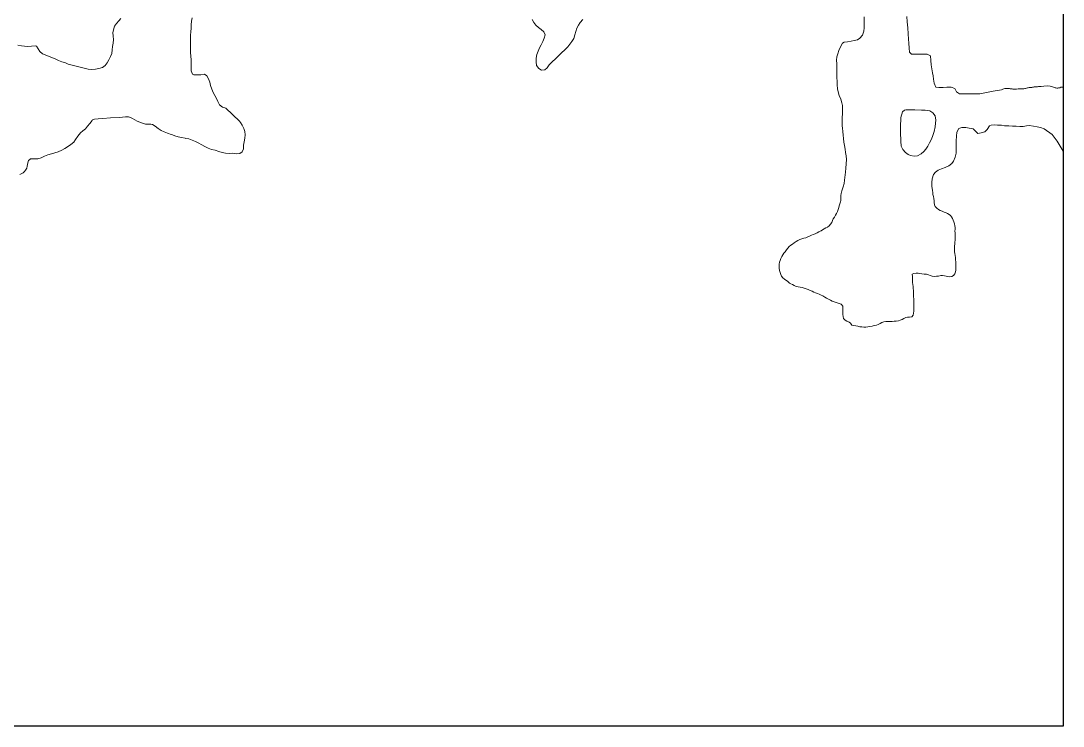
# Model space of a CAD drawing. Header units: kilometres. Extents: x 1172416 to 1173653, y 1051621 to 1052799.
# Drawn here: x 1173010 to 1173653, y 1051621 to 1052057 of the extents above; entities that cross this region are included whole.
import ezdxf

# ---------------------------------------------------------------- set-up
doc = ezdxf.new("R2010")
doc.units = ezdxf.units.KM
doc.header["$MEASUREMENT"] = 0
doc.layers.add('borde', color=1, linetype='Continuous')
doc.layers.add('terreno', color=7, linetype='Continuous')

msp = doc.modelspace()

# ---------------------------------------------------------------- linework, layer by layer
at = {"layer": 'borde', "elevation": -10}
msp.add_lwpolyline([(1172415.94072, 1052798.73106), (1173652.93033, 1052798.73106), (1173652.93033, 1051620.96949), (1172415.94072, 1051620.96949)], close=True, dxfattribs=at)
at = {"layer": 'terreno', "lineweight": 0, "ltscale": 2090, "elevation": 10}
for points in [[(1173007.64926, 1052041.66161), (1173009.88864, 1052041.17894), (1173011.81826, 1052040.85686), (1173013.97652, 1052040.82983), (1173016.07552, 1052040.85955), (1173018.34644, 1052041.12607), (1173019.22298, 1052041.02211), (1173021.25985, 1052037.62131), (1173022.96865, 1052036.17612), (1173030.77148, 1052033.08102), (1173032.76778, 1052032.17719), (1173034.82083, 1052031.33164), (1173037.10633, 1052030.60616), (1173038.86684, 1052029.87325), (1173051.16066, 1052026.84292), (1173053.32174, 1052026.64091), (1173055.6522, 1052026.7917), (1173057.68885, 1052027.11214), (1173059.89054, 1052027.85937), (1173061.62848, 1052028.97749), (1173062.82838, 1052030.74516), (1173063.79302, 1052032.56774), (1173064.87311, 1052034.50786), (1173065.6622, 1052036.44464), (1173065.86422, 1052038.60572), (1173066.18324, 1052040.76834), (1173066.5618, 1052042.81522), (1173066.76255, 1052045.03429), (1173066.49856, 1052047.18922), (1173066.40831, 1052049.40394), (1173067.46049, 1052053.26907), (1173068.60167, 1052054.97747), (1173069.97966, 1052056.51394), (1173071.35637, 1052058.10841)], [(1173556.51556, 1052059.35588), (1173556.72916, 1052055.98763), (1173556.99143, 1052052.26058), (1173557.25348, 1052048.57854), (1173557.42044, 1052045.34509), (1173557.62609, 1052042.83087), (1173557.88244, 1052039.73284), (1173558.08567, 1052037.30861), (1173559.40131, 1052036.1086), (1173561.91757, 1052036.08925), (1173564.38984, 1052036.06968), (1173566.7711, 1052036.04869), (1173568.97336, 1052036.02588), (1173571.05182, 1052034.87841), (1173571.21329, 1052032.18397), (1173571.51098, 1052029.44616), (1173571.89583, 1052026.88876), (1173572.32486, 1052024.51157), (1173572.61239, 1052022.67178), (1173572.85916, 1052020.56278), (1173573.28719, 1052018.18558), (1173574.25586, 1052015.67889), (1173576.27973, 1052015.51925), (1173578.886, 1052015.5013), (1173581.13184, 1052015.56869), (1173583.73769, 1052015.63975), (1173586.0377, 1052014.80932), (1173587.13609, 1052012.79827), (1173588.94736, 1052011.46856), (1173591.55342, 1052011.49462), (1173593.61947, 1052011.51517), (1173596.49575, 1052011.49948), (1173598.5628, 1052011.52104), (1173600.85364, 1052011.58864), (1173601.56965, 1052011.59595), (1173609.69131, 1052013.05654), (1173613.65962, 1052013.77002), (1173614.77999, 1052013.99472), (1173615.25914, 1052014.18428), (1173615.76992, 1052014.3505), (1173616.37562, 1052014.53198), (1173617.00549, 1052014.71257), (1173617.62347, 1052014.8381), (1173618.15051, 1052014.90804), (1173618.66303, 1052014.87409), (1173619.17568, 1052014.81362), (1173619.71572, 1052014.74161), (1173620.26186, 1052014.64714), (1173620.81154, 1052014.57901), (1173621.36371, 1052014.51656), (1173621.91718, 1052014.45795), (1173622.46677, 1052014.44782), (1173622.99594, 1052014.45493), (1173623.51987, 1052014.47736), (1173624.14267, 1052014.4929), (1173625.16102, 1052014.50644), (1173626.27894, 1052014.50528), (1173627.31026, 1052014.52356), (1173627.99418, 1052014.55239), (1173628.58784, 1052014.63214), (1173629.17421, 1052014.74303), (1173629.74101, 1052014.86765), (1173630.29281, 1052015.02839), (1173630.84526, 1052015.15295), (1173631.36882, 1052015.25805), (1173631.88542, 1052015.35229), (1173632.40995, 1052015.42537), (1173632.95205, 1052015.48539), (1173633.50161, 1052015.51527), (1173634.04339, 1052015.57195), (1173634.56609, 1052015.64571), (1173635.08133, 1052015.74609), (1173635.59974, 1052015.80749), (1173636.11291, 1052015.85154), (1173636.62598, 1052015.88108), (1173637.15866, 1052015.92255), (1173637.77278, 1052015.97772), (1173638.40685, 1052016.04432), (1173639.27186, 1052016.12551), (1173641.06402, 1052016.29814), (1173643.10152, 1052016.43723), (1173644.89273, 1052016.24251), (1173645.76454, 1052016.07686), (1173646.38608, 1052015.86373), (1173646.98455, 1052015.66432), (1173647.48352, 1052015.49528), (1173647.94874, 1052015.31075), (1173648.43784, 1052015.15467), (1173648.98528, 1052015.03002), (1173649.57259, 1052015.04508), (1173650.15963, 1052015.11663), (1173650.81739, 1052015.25219), (1173651.4813, 1052015.53378), (1173652.1519, 1052015.66505), (1173652.79218, 1052015.72568), (1173652.93033, 1052015.72294)]]:
    msp.add_lwpolyline(points, dxfattribs=at)
at = {"layer": 'terreno', "lineweight": 0, "ltscale": 2090}
for points in [[(1173008.98837, 1051961.66657), (1173010.89752, 1051962.74347), (1173011.7593, 1051963.45251), (1173012.40134, 1051964.31753), (1173013.18673, 1051965.54225), (1173013.39575, 1051966.8363), (1173013.96114, 1051968.92205), (1173014.24184, 1051970.28843), (1173015.02856, 1051971.01013), (1173015.60192, 1051971.37281), (1173017.10998, 1051971.37978), (1173019.05006, 1051971.38876), (1173020.04838, 1051971.33437), (1173022.02142, 1051972.00453), (1173024.10709, 1051972.96725), (1173026.31131, 1051973.8165), (1173028.45908, 1051974.54748), (1173030.60965, 1051975.10347), (1173032.64321, 1051975.65791), (1173034.96189, 1051976.62469), (1173036.81149, 1051977.81833), (1173038.89129, 1051979.19004), (1173040.51097, 1051980.14659), (1173042.29822, 1051981.63096), (1173043.38293, 1051983.22108), (1173044.75222, 1051985.34055), (1173046.41504, 1051987.34838), (1173047.85411, 1051988.65212), (1173049.41145, 1051989.89941), (1173050.78688, 1051991.55287), (1173052.1056, 1051993.14707), (1173053.61382, 1051995.06518), (1173053.80136, 1051995.38207), (1173055.06209, 1051995.89294), (1173057.33503, 1051996.15647), (1173060.23986, 1051996.23291), (1173064.91231, 1051996.63355), (1173070.40639, 1051996.91197), (1173074.06809, 1051997.24494), (1173075.95976, 1051997.3417), (1173077.24458, 1051996.96961), (1173078.42061, 1051996.32901), (1173081.30194, 1051994.56922), (1173084.12283, 1051993.55221), (1173086.52535, 1051992.82827), (1173088.40162, 1051992.79394), (1173089.86068, 1051992.80069), (1173090.84442, 1051992.65723), (1173092.55154, 1051991.57405), (1173094.26328, 1051990.13988), (1173095.46336, 1051989.27738), (1173096.09049, 1051988.82525), (1173098.02754, 1051987.97815), (1173100.08005, 1051987.2496), (1173102.36582, 1051986.46611), (1173103.23242, 1051986.1301), (1173104.53686, 1051985.62211), (1173106.70537, 1051984.89608), (1173108.69452, 1051984.45827), (1173111.09242, 1051984.08432), (1173111.40374, 1051984.01976), (1173113.19857, 1051983.64804), (1173115.2498, 1051982.97748), (1173117.41985, 1051982.13446), (1173119.06616, 1051981.22502), (1173121.1841, 1051979.97173), (1173123.06469, 1051979.00737), (1173125.17827, 1051978.04708), (1173127.29032, 1051977.2018), (1173129.57302, 1051976.65231), (1173131.8018, 1051975.86756), (1173133.79249, 1051975.31275), (1173135.95791, 1051974.81972), (1173138.46773, 1051974.68032), (1173140.50845, 1051974.76878), (1173142.43934, 1051974.38868), (1173144.65253, 1051974.59492), (1173146.26941, 1051975.72648), (1173146.94304, 1051977.54472), (1173147.08705, 1051979.70553), (1173147.34835, 1051981.80887), (1173147.89909, 1051984.03357), (1173148.04338, 1051986.13538), (1173147.89668, 1051988.23283), (1173147.17003, 1051990.0896), (1173146.14986, 1051992.05801), (1173145.19203, 1051993.7357), (1173144.47739, 1051994.5452), (1173136.08446, 1052002.59416), (1173134.038, 1052003.31073), (1173132.26825, 1052004.74365), (1173131.24682, 1052006.77006), (1173130.28718, 1052008.62274), (1173128.24991, 1052012.32657), (1173127.4032, 1052014.41478), (1173126.72868, 1052016.67982), (1173126.23351, 1052018.65566), (1173125.44478, 1052020.74414), (1173124.30888, 1052022.65302), (1173122.83477, 1052023.73928), (1173120.62466, 1052023.29902), (1173118.64419, 1052023.15385), (1173116.42538, 1052023.29659), (1173115.42749, 1052023.691), (1173114.75579, 1052025.78104), (1173114.66272, 1052028.17076), (1173114.633, 1052030.27076), (1173114.60102, 1052032.42876), (1173114.39322, 1052034.75896), (1173114.3017, 1052037.03168), (1173114.32105, 1052047.76548), (1173114.46534, 1052049.86728), (1173114.60782, 1052052.14411), (1173114.63638, 1052054.18637), (1173114.83811, 1052056.40545), (1173115.2744, 1052058.5116)], [(1173325.16135, 1052057.46549), (1173326.29853, 1052055.49862), (1173327.48807, 1052053.88301), (1173329.08355, 1052052.5063), (1173330.7935, 1052051.24713), (1173332.38823, 1052049.81241), (1173333.17261, 1052048.0149), (1173332.67832, 1052045.90848), (1173331.83404, 1052043.79643), (1173330.81193, 1052041.85657), (1173329.73312, 1052039.85745), (1173328.82955, 1052037.80312), (1173328.09945, 1052035.86761), (1173327.66625, 1052033.52844), (1173327.64205, 1052031.19418), (1173327.90756, 1052028.92325), (1173329.3904, 1052027.253), (1173330.98025, 1052026.22628), (1173333.07771, 1052026.373), (1173334.51805, 1052027.61875), (1173335.66023, 1052029.32714), (1173341.35233, 1052035.00987), (1173347.1037, 1052040.63385), (1173348.36316, 1052042.2858), (1173349.74114, 1052043.82227), (1173350.99777, 1052045.64821), (1173351.60751, 1052047.87418), (1173352.16107, 1052049.92388), (1173352.83037, 1052052.03312), (1173353.67746, 1052053.97017), (1173354.87891, 1052055.62085), (1173356.48708, 1052057.3354)], [(1173530.17149, 1052058.97398), (1173530.14883, 1052056.52371), (1173530.12208, 1052054.30644), (1173530.03426, 1052052.32189), (1173529.83224, 1052050.16081), (1173528.99103, 1052047.81575), (1173527.38593, 1052045.86718), (1173526.00179, 1052044.79772), (1173523.8484, 1052044.41673), (1173521.98673, 1052044.09809), (1173519.89236, 1052043.71738), (1173517.85416, 1052043.51293), (1173516.79942, 1052042.792), (1173515.27727, 1052040.20878), (1173514.5459, 1052038.33226), (1173513.81887, 1052036.16375), (1173513.32051, 1052034.28932), (1173513.11695, 1052032.24523), (1173513.14793, 1052030.08723), (1173513.17838, 1052028.04623), (1173513.20936, 1052025.88821), (1173513.30088, 1052023.61449), (1173513.33187, 1052021.45747), (1173513.36412, 1052019.24047), (1173513.39539, 1052017.02446), (1173513.60418, 1052014.69427), (1173513.98362, 1052012.65888), (1173514.77514, 1052010.39538), (1173515.62467, 1052008.13216), (1173516.35592, 1052005.92638), (1173516.68521, 1052004.3548), (1173516.57357, 1051991.73741), (1173516.74695, 1051990.3621), (1173517.0122, 1051988.14917), (1173517.21946, 1051985.93599), (1173517.42262, 1051983.95578), (1173517.63115, 1051981.6836), (1173517.89485, 1051979.58767), (1173518.33384, 1051977.43555), (1173518.6581, 1051975.22389), (1173518.97827, 1051973.24523), (1173519.18733, 1051970.85703), (1173519.02382, 1051968.37111), (1173518.83458, 1051965.60903), (1173518.52732, 1051963.06744), (1173518.00655, 1051958.2527), (1173517.66145, 1051956.10795), (1173517.16793, 1051954.04753), (1173516.41715, 1051951.61188), (1173515.86, 1051949.90819), (1173515.66258, 1051948.69719), (1173515.65569, 1051947.59108), (1173515.6643, 1051945.72999), (1173515.49447, 1051944.82715), (1173515.11391, 1051943.6473), (1173514.73351, 1051942.42846), (1173514.43157, 1051941.33099), (1173514.05236, 1051940.07115), (1173513.63336, 1051938.77011), (1173513.1294, 1051937.6697), (1173512.42465, 1051936.52437), (1173511.80091, 1051935.3804), (1173511.01259, 1051934.35568), (1173510.46864, 1051933.2541), (1173510.04707, 1051932.07406), (1173509.42213, 1051930.9711), (1173508.59263, 1051929.98519), (1173507.55703, 1051929.23735), (1173506.51647, 1051928.6915), (1173505.43712, 1051928.10446), (1173504.43875, 1051927.51981), (1173503.55827, 1051926.96169), (1173503.32095, 1051926.81059), (1173502.20177, 1051926.18337), (1173501.04241, 1051925.59496), (1173499.88087, 1051925.04656), (1173498.63795, 1051924.57778), (1173497.55485, 1051924.15273), (1173496.35311, 1051923.64414), (1173495.94193, 1051923.46123), (1173495.31119, 1051923.18029), (1173494.06846, 1051922.67051), (1173492.94398, 1051922.32528), (1173491.65987, 1051921.89632), (1173490.45576, 1051921.46872), (1173489.21421, 1051920.91894), (1173488.17502, 1051920.29808), (1173488.09524, 1051920.25072), (1173486.81644, 1051919.53875), (1173485.78101, 1051918.7509), (1173484.74658, 1051917.96307), (1173483.79096, 1051917.2176), (1173482.92146, 1051916.2305), (1173482.13434, 1051915.16479), (1173481.26759, 1051914.0167), (1173480.60009, 1051913.03354), (1173479.97259, 1051912.05158), (1173479.30627, 1051911.02843), (1173478.6829, 1051909.80446), (1173478.22251, 1051908.58325), (1173477.92055, 1051907.48677), (1173477.70235, 1051906.22967), (1173477.60616, 1051904.97514), (1173477.62976, 1051903.76316), (1173477.81674, 1051902.47394), (1173478.20452, 1051901.22966), (1173478.63212, 1051900.02554), (1173479.13815, 1051898.94482), (1173479.84499, 1051897.90801), (1173480.82971, 1051897.11851), (1173482.91977, 1051895.62406), (1173484.02924, 1051894.67614), (1173484.76783, 1051894.12451), (1173485.82705, 1051893.66037), (1173486.96864, 1051893.11763), (1173488.11005, 1051892.61486), (1173489.28889, 1051892.23329), (1173490.62698, 1051892.01746), (1173491.76208, 1051891.7967), (1173493.02055, 1051891.49849), (1173494.40239, 1051891.12086), (1173495.6226, 1051890.66047), (1173496.80519, 1051890.11791), (1173497.9466, 1051889.61414), (1173499.0082, 1051889.07002), (1173500.06742, 1051888.60589), (1173501.28863, 1051888.1445), (1173502.34767, 1051887.72036), (1173503.56907, 1051887.21899), (1173504.58967, 1051886.67367), (1173505.81481, 1051886.01028), (1173506.91779, 1051885.38534), (1173508.10412, 1051884.68178), (1173509.28827, 1051884.01821), (1173510.38987, 1051883.47326), (1173511.61108, 1051883.01289), (1173512.91331, 1051882.55287), (1173515.84819, 1051881.53937), (1173516.9798, 1051880.34552), (1173516.92445, 1051877.82309), (1173516.98906, 1051876.61231), (1173517.01423, 1051875.27934), (1173517.12138, 1051873.94874), (1173517.38936, 1051872.66088), (1173518.33545, 1051871.79019), (1173519.4398, 1051871.08425), (1173520.7432, 1051870.58425), (1173521.72791, 1051869.79575), (1173522.47594, 1051868.71914), (1173523.53222, 1051868.45699), (1173524.86932, 1051868.24117), (1173526.16761, 1051867.98315), (1173527.38508, 1051867.68376), (1173528.64098, 1051867.50655), (1173529.93651, 1051867.41055), (1173531.18849, 1051867.43533), (1173532.39809, 1051867.53993), (1173533.64613, 1051867.76572), (1173534.97498, 1051868.03388), (1173536.26165, 1051868.34186), (1173537.62813, 1051868.6922), (1173538.83223, 1051869.11979), (1173540.03259, 1051869.70839), (1173541.07077, 1051870.33524), (1173542.15388, 1051870.76027), (1173543.40329, 1051870.90607), (1173544.69508, 1051870.97204), (1173545.98823, 1051870.95602), (1173547.40239, 1051870.94355), (1173548.65299, 1051871.04935), (1173549.86241, 1051871.19396), (1173551.23263, 1051871.38231), (1173552.39948, 1051871.64771), (1173553.60378, 1051872.03431), (1173554.64196, 1051872.66115), (1173555.76113, 1051873.28837), (1173556.92817, 1051873.51379), (1173558.17858, 1051873.65958), (1173559.50782, 1051873.84674), (1173560.37968, 1051874.75285), (1173560.59688, 1051876.00994), (1173560.73272, 1051877.34565), (1173560.78893, 1051878.59901), (1173560.76533, 1051879.81098), (1173560.74035, 1051881.10295), (1173560.71436, 1051882.39593), (1173560.69057, 1051883.6479), (1173560.6656, 1051884.93987), (1173560.63961, 1051886.23285), (1173560.57601, 1051887.44363), (1173560.55122, 1051888.69561), (1173560.48642, 1051889.9474), (1173560.42163, 1051891.19819), (1173560.27309, 1051892.6096), (1173560.0875, 1051893.81782), (1173559.98408, 1051894.98743), (1173559.95536, 1051896.4414), (1173559.93687, 1051897.41138), (1173559.86951, 1051898.78317), (1173559.76236, 1051900.11476), (1173560.84409, 1051900.62079), (1173562.13588, 1051900.68677), (1173563.38803, 1051900.67057), (1173564.52157, 1051900.57181), (1173565.77748, 1051900.3936), (1173567.19539, 1051900.21915), (1173568.5311, 1051900.08431), (1173569.74977, 1051899.74393), (1173570.88979, 1051899.32217), (1173572.14845, 1051898.98296), (1173573.48673, 1051898.72613), (1173574.76243, 1051898.81205), (1173576.05973, 1051898.98405), (1173577.36844, 1051899.28013), (1173578.53743, 1051899.30053), (1173579.7287, 1051899.04403), (1173582.78973, 1051898.43413), (1173584.12387, 1051898.64233), (1173585.25081, 1051899.32058), (1173586.13682, 1051900.41176), (1173586.53577, 1051901.51268), (1173586.66496, 1051902.55434), (1173586.75351, 1051903.94986), (1173586.74452, 1051905.2429), (1173586.70577, 1051906.48881), (1173586.63721, 1051907.68759), (1173586.54312, 1051909.00124), (1173586.41826, 1051910.26875), (1173586.41332, 1051910.46975), (1173586.25968, 1051911.68912), (1173586.08443, 1051912.82338), (1173585.90917, 1051913.95766), (1173585.808, 1051916.37036), (1173585.94647, 1051917.56608), (1173586.04611, 1051918.72963), (1173586.14957, 1051919.92819), (1173586.25587, 1051921.16177), (1173586.2883, 1051922.36599), (1173586.26486, 1051923.32696), (1173586.22057, 1051924.46783), (1173586.18298, 1051925.67875), (1173586.16803, 1051926.74575), (1173586.23264, 1051927.91212), (1173586.18554, 1051929.01699), (1173586.0267, 1051930.06033), (1173585.80067, 1051931.14536), (1173585.44874, 1051932.41882), (1173585.12334, 1051933.58339), (1173584.71171, 1051934.57757), (1173584.08514, 1051935.55474), (1173583.37336, 1051936.36249), (1173582.5025, 1051936.96951), (1173581.62495, 1051937.50749), (1173580.63852, 1051938.01796), (1173579.41711, 1051938.51936), (1173578.23589, 1051938.98092), (1173577.09567, 1051939.44367), (1173576.03507, 1051939.98882), (1173575.00818, 1051940.81713), (1173574.01834, 1051941.84861), (1173573.51074, 1051943.05035), (1173573.36376, 1051944.34076), (1173573.30034, 1051945.51156), (1173573.11318, 1051946.84078), (1173572.84639, 1051948.08863), (1173572.57823, 1051949.41649), (1173572.39263, 1051950.62472), (1173572.20683, 1051951.87395), (1173572.09968, 1051953.20554), (1173571.83883, 1051954.24841), (1173571.8021, 1051956.78341), (1173572.13871, 1051959.03413), (1173572.96547, 1051961.69313), (1173574.20843, 1051963.233), (1173575.81449, 1051964.32849), (1173577.87259, 1051965.20308), (1173580.0659, 1051966.03328), (1173582.39259, 1051967.00111), (1173584.26619, 1051968.41288), (1173585.32793, 1051969.9959), (1173586.24836, 1051972.29732), (1173586.80612, 1051974.95309), (1173586.91689, 1051977.38076), (1173586.89104, 1051979.94183), (1173586.86399, 1051982.54789), (1173587.01611, 1051985.33579), (1173587.30427, 1051987.89929), (1173588.58512, 1051990.11438), (1173590.33265, 1051990.67149), (1173592.93892, 1051990.65256), (1173594.96364, 1051990.3139), (1173597.34977, 1051989.88791), (1173598.53062, 1051988.64228), (1173600.16535, 1051986.99573), (1173602.36294, 1051987.33292), (1173604.60309, 1051987.98433), (1173605.93606, 1051989.52559), (1173607.48591, 1051991.74291), (1173608.47148, 1051992.0675), (1173610.31169, 1051992.26603), (1173612.46895, 1051992.243), (1173614.80683, 1051992.08681), (1173616.78733, 1051991.79194), (1173619.39402, 1051991.683), (1173621.64149, 1051991.61638), (1173623.93418, 1051991.50398), (1173626.13805, 1051991.34717), (1173628.25031, 1051991.32293), (1173630.2239, 1051991.65809), (1173631.8837, 1051991.94378), (1173634.67385, 1051991.52266), (1173636.92377, 1051991.14104), (1173638.95111, 1051990.66739), (1173641.16069, 1051989.92556), (1173646.05143, 1051986.38092), (1173649.13998, 1051982.19991), (1173652.93033, 1051976.14457)], [(1173560.96631, 1051973.00643), (1173558.78031, 1051973.40435), (1173557.20982, 1051974.13614), (1173555.55341, 1051975.27956), (1173553.93516, 1051977.04119), (1173552.9744, 1051979.13689), (1173552.85838, 1051980.00242), (1173552.6709, 1051981.40164), (1173552.65409, 1051983.95575), (1173552.6319, 1051986.1578), (1173552.61132, 1051988.22485), (1173552.60761, 1051988.37984), (1173552.53703, 1051991.09971), (1173552.69883, 1051996.76685), (1173552.70134, 1051996.86987), (1173553.7201, 1052000.39782), (1173555.09563, 1052001.38526), (1173555.82115, 1052001.71565), (1173561.41801, 1052001.61352), (1173565.41915, 1052001.43002), (1173567.66662, 1052001.36241), (1173570.59176, 1052000.94291), (1173572.58001, 1051999.83904), (1173573.85698, 1051997.91981), (1173574.28804, 1051995.31861), (1173574.17339, 1051993.29494), (1173573.92677, 1051991.04564), (1173573.28023, 1051988.34347), (1173572.40727, 1051985.72825), (1173571.57664, 1051983.47324), (1173570.52293, 1051981.2312), (1173569.39337, 1051979.17284), (1173568.19734, 1051977.43219), (1173566.83642, 1051975.88078), (1173565.21599, 1051974.43819), (1173563.12432, 1051973.25143), (1173560.96631, 1051973.00643)]]:
    msp.add_lwpolyline(points, dxfattribs=at)

doc.saveas('drawing.dxf')
